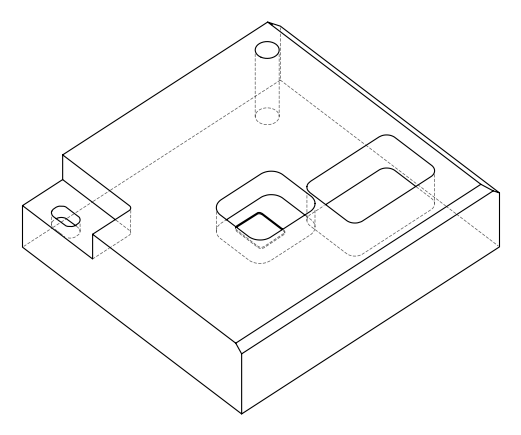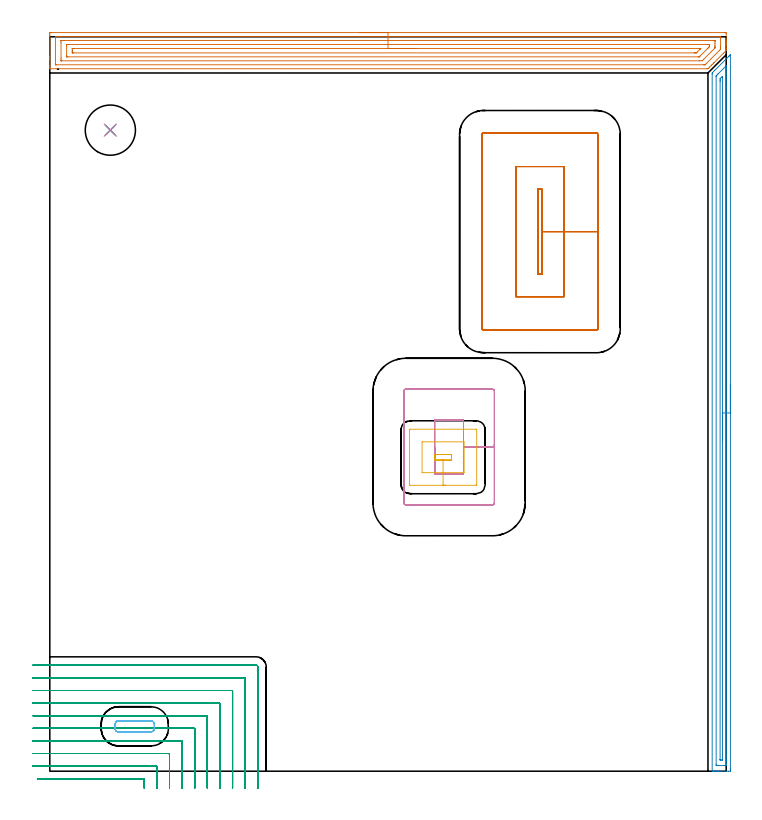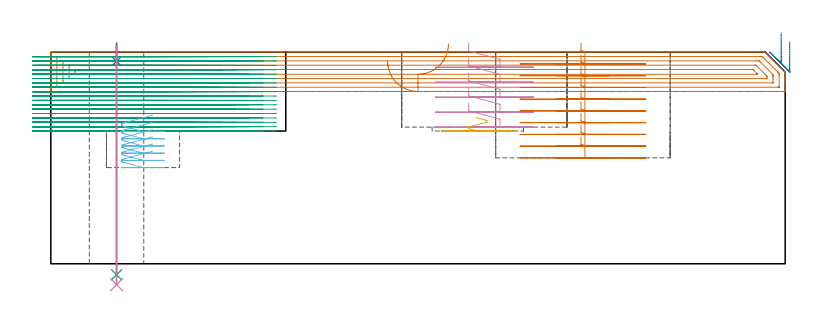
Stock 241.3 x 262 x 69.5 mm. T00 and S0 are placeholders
(PLAN: 10 operations, 8 tool changes, 63.8 min)
(1 AREA_MILL | FG_CHAMFER_SURFACE | UGT0205_001 | 9.83 min | 20083 mm3)
(2 AREA_MILL_1 | FG_CHAMFER_SURFACE_1 | UGT0205_001 | 6.23 min | 5310 mm3)
(3 MILL_CORNER_NOTCH_RECTANGULAR | CORNER_NOTCH_RECTANGULAR | NXT0201_008 | Follow Part, ap 1.5, ae 75% | 34.13 min | 81515 mm3)
(4 MILL_RECTANGULAR_POCKET | POCKET_RECTANGULAR_STRAIGHT | UGT0201_105 | Follow Part, ap 5.5, ae 75% | 2.8 min | 81670 mm3)
(5 MILL_RECTANGULAR_POCKET_1 | POCKET_RECTANGULAR_STRAIGHT_1 | NXT0201_008 | Follow Part, ap 1.5, ae 75% | 0.41 min | 1005 mm3)
(6 MILL_RECTANGULAR_POCKET_2 | POCKET_RECTANGULAR_STRAIGHT_2 | NXT0201_013 | Follow Part, ap 2.5, ae 75% | 0.93 min | 3628 mm3)
(7 MILL_RECTANGULAR_POCKET_3 | POCKET_RECTANGULAR_STRAIGHT_3 | NXT0201_012 | Follow Part, ap 4, ae 75% | 8.8 min | 169664 mm3)
(8 SPOT_DRILL | STEP1HOLE | NXT0321_9005460120000 | 0.05 min | 173 mm3)
(9 DRILL_THROUGH_HOLE_INTO_CENTER | STEP1HOLE | NXT0301_087 | 0.3 min | 7166 mm3)
(10 DRILL_TO_ENLARGE_THROUGH_HOLE | STEP1HOLE | UGT0301_249 | 0.32 min | 10125 mm3)
(TOOL UGT0205_001 | Chamfer Mill 20 x 3 x 45 deg. | D20 FL50 Z2)
(TOOL NXT0201_008 | ENDMILL 6mm [2P460-0600-NA 1630] | D6 FL26 Z6)
(TOOL UGT0201_105 | End Mill 22 mm | D22 FL25 Z2)
(TOOL NXT0201_013 | ENDMILL 10mm | D10 FL30 Z4)
(TOOL NXT0201_012 | ENDMILL 16mm [2P460-1600-NA 1630] | D16 FL38 Z6)
(TOOL NXT0321_9005460120000 | NC Spot Drill, 142deg, 12mm, Carbide, Uncoated | D12 PA142 FL30 Z2)
(TOOL NXT0301_087 | Carbide Drill 11.6mm [860.1-1160-058A1-MM 2214] | D11.6 PA140 FL72 Z2)
(TOOL UGT0301_249 | Twist Drill 17.9 mm | D17.9 PA118 FL130 Z2)
(OP 1 AREA_MILL)
G17 G21 G94 G90
T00 M6
G54
G17 G0 G90 X110.65 Y263.5 S1061 M3
G43 Z79.5 H0
Z66.6
G94 G1 X110.688 Z65.728 F250.
X110.802 Z64.864
X110.991 Z64.012
X111.253 Z63.18
X111.587 Z62.374
X111.99 Z61.6
X112.459 Z60.864
X112.99 Z60.172
X113.579 Z59.529
X114.222 Z58.94
X114.914 Z58.408
X115.65 Z57.94
X116.424 Z57.537
X117.23 Z57.203
X118.062 Z56.941
X118.914 Z56.752
X119.778 Z56.638
X120.65 Z56.6
X240.694
X241.036 Y263.498 Z56.601
X241.29 Y263.493 Z56.604
X241.3 Y263.163 Z56.933
Y260.543 Z59.551
Y259.983 Z60.114
Y259.67 Z60.427
Y259.11 Z60.987
Y258.797 Z61.299
Y257.676 Z62.423
X241.29 Y257.096 Z63.003
X241.248 Y257.05 Z63.049
X241.14 Y256.939 Z63.159
X240.247 Y256.047 Z64.052
X237.042 Y252.842 Z67.257
X236.885 Y252.684 Z67.413
X236.826 Y252.625 Z67.473
X236.222 Y252.022 Z68.078
X236.012 Y251.81 Z68.286
X235.402 Y251.202 Z68.898
X234.892 Y250.692 Z69.406
X234.802 Y250.606 Z69.492
X234.446 Y250.6 Z69.5
X0.16
X0.01 Y250.603 Z69.488
X0.003 Y250.651 Z69.44
X0.001 Y250.72 Z69.372
X0. Y250.842 Z69.257
Y251.184 Z68.916
Y251.81 Z68.284
Y253.87 Z66.227
Y254.43 Z65.665
Y254.935 Z65.16
Y262.57 Z57.527
X0.004 Y263.163 Z56.934
X0.01 Y263.493 Z56.604
X0.264 Y263.498 Z56.601
X0.606 Y263.5 Z56.6
X120.65
Y262.086 Z58.014
X238.909
X239.118 Y262.085 Z58.015
X239.252 Y262.081 Z58.019
X239.281 Y262.079 Z58.021
X239.29 Y262.067 Z58.033
X239.294 Y262.041 Z58.059
X239.299 Y261.908 Z58.192
Y258.414 Z61.686
X239.294 Y257.923 Z62.177
X239.289 Y257.551 Z62.549
X238.909 Y257.159 Z62.941
X238.854 Y257.104 Z62.996
X233.998 Y252.248 Z67.852
X233.849 Y252.102 Z67.998
X233.793 Y252.05 Z68.05
X233.761 Y252.023 Z68.077
X233.724 Y252.021 Z68.079
X233.553 Y252.016 Z68.084
X233.345 Y252.015 Z68.085
X2.391 Y252.014 Z68.086
X2.182 Y252.015 Z68.085
X2.048 Y252.019 Z68.081
X2.019 Y252.021 Z68.079
X2.01 Y252.033 Z68.067
X2.006 Y252.059 Z68.041
X2.001 Y252.193 Z67.907
X2. Y261.799 Z58.301
X2.004 Y261.927 Z58.173
X2.01 Y262.029 Z58.071
X2.016 Y262.079 Z58.021
X2.05 Y262.081 Z58.019
X2.391 Y262.085 Z58.015
X2.6 Y262.086 Z58.014
X3.284
X120.65
Y260.672 Z59.428
X236.993 Y260.671 Z59.429
X237.124 Y260.67 Z59.43
X237.254 Y260.666 Z59.434
X237.284 Y260.665 Z59.435
X237.29 Y260.645 Z59.455
X237.295 Y260.601 Z59.499
X237.298 Y260.543 Z59.557
X237.3 Y260.371 Z59.729
Y259.67 Z60.43
Y258.797 Z61.303
Y258.624 Z61.476
X237.297 Y258.274 Z61.826
X237.293 Y258.099 Z62.001
X237.29 Y258.013 Z62.087
X237.216 Y257.923 Z62.177
X237.173 Y257.875 Z62.225
X237.124 Y257.823 Z62.277
X233.201 Y253.901 Z66.199
X232.853 Y253.557 Z66.543
X232.755 Y253.465 Z66.635
X232.722 Y253.436 Z66.664
X231.768 Y253.429 Z66.671
X4.307
X4.177 Y253.43 Z66.67
X4.046 Y253.434 Z66.666
X4.016 Y253.435 Z66.665
X4.01 Y253.455 Z66.645
X4.005 Y253.5 Z66.6
X4.002 Y253.557 Z66.543
X4. Y253.729 Z66.371
Y254.43 Z65.67
Y259.842 Z60.258
X4.005 Y260.543 Z59.557
X4.008 Y260.629 Z59.471
X4.011 Y260.665 Z59.435
X4.05 Y260.667 Z59.433
X4.177 Y260.669 Z59.431
X4.938 Y260.671 Z59.429
X5.069 Y260.672 Z59.428
X120.65
Y259.257 Z60.843
X234.868
X235.17 Y259.256 Z60.844
X235.216 Y259.255 Z60.845
X235.263 Y259.25 Z60.85
X235.29 Y259.246 Z60.854
X235.299 Y258.797 Z61.303
X235.294 Y258.588 Z61.512
X235.29 Y258.484 Z61.616
X235.278 Y258.439 Z61.661
X235.247 Y258.405 Z61.695
X235.052 Y258.204 Z61.896
X234.774 Y257.923 Z62.177
X234.612 Y257.761 Z62.339
X231.964 Y255.113 Z64.987
X231.768 Y254.92 Z65.18
X231.706 Y254.866 Z65.234
X231.685 Y254.849 Z65.251
X231.662 Y254.848 Z65.252
X231.558 Y254.845 Z65.255
X231.346 Y254.843 Z65.257
X6.432
X6.13 Y254.844 Z65.256
X6.084 Y254.846 Z65.254
X6.037 Y254.85 Z65.25
X6.01 Y254.854 Z65.246
X6. Y255.303 Z64.797
X6.001 Y258.797 Z61.303
X6.01 Y259.213 Z60.887
X6.025 Y259.251 Z60.849
X6.101 Y259.253 Z60.847
X6.226 Y259.256 Z60.844
X6.384 Y259.257 Z60.843
X6.854
X120.65
Y257.843 Z62.257
X231.851
X232.095 Y257.841 Z62.259
X232.216 Y257.837 Z62.263
X232.227 Y257.835 Z62.265
X232.225 Y257.83 Z62.27
X232.211 Y257.813 Z62.287
X232.05 Y257.648 Z62.452
X231.915 Y257.513 Z62.587
X230.876 Y256.475 Z63.625
X230.722 Y256.328 Z63.772
X230.67 Y256.28 Z63.82
X230.638 Y256.264 Z63.836
X230.591 Y256.262 Z63.838
X230.389 Y256.259 Z63.841
X229.983 Y256.257 Z63.843
X229.901
X8.557
X8.212 Y256.261 Z63.839
X8.041 Y256.264 Z63.836
X8.009 Y256.266 Z63.834
X8.006 Y256.296 Z63.804
X8.004 Y256.345 Z63.755
X8. Y256.802 Z63.298
Y257.05 Z63.05
X8.001 Y257.674 Z62.426
X8.005 Y257.764 Z62.336
X8.01 Y257.818 Z62.282
X8.014 Y257.837 Z62.263
X8.032 Y257.838 Z62.262
X8.234 Y257.841 Z62.259
X8.639 Y257.843 Z62.257
X8.721
X120.65
X121.522 Z62.295
X122.387 Z62.409
X123.238 Z62.598
X124.07 Z62.86
X124.876 Z63.194
X125.65 Z63.597
X126.386 Z64.065
X127.078 Z64.596
X127.721 Z65.186
X128.31 Z65.829
X128.842 Z66.521
X129.31 Z67.257
X129.713 Z68.031
X130.047 Z68.837
X130.309 Z69.669
X130.498 Z70.52
X130.612 Z71.385
X130.65 Z72.257
G0 Z79.5
M5
M2
(OP 2 AREA_MILL_1)
G17 G21 G94 G90
T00 M6
G54
G17 G0 G90 X242.8 Y137.8 S1061 M3
G43 Z79.5 H0
Z73.
G94 G1 Y137.762 Z72.128 F250.
Y137.648 Z71.264
Y137.459 Z70.412
Y137.197 Z69.58
Y136.863 Z68.774
Y136.46 Z68.
Y135.992 Z67.264
Y135.461 Z66.572
Y134.871 Z65.929
Y134.228 Z65.34
Y133.536 Z64.808
Y132.8 Z64.34
Y132.026 Z63.937
Y131.22 Z63.603
Y130.388 Z63.341
Y129.537 Z63.152
Y128.672 Z63.038
Y127.8 Z63.
Y0.92
X242.799 Y0.607 Z63.001
X242.793 Y0.034 Z63.004
X242.791 Y0.007 Z63.005
X242.222 Y0. Z63.575
X239.55 Z66.244
X238.981 Z66.816
X238.659 Z67.137
X238.09 Z67.706
X237.769 Z68.026
X237.127 Z68.673
X236.717 Z69.082
X236.348 Z69.443
X236.303 Y0.01 Z69.488
X236.3 Y0.161 Z69.5
Y248.745
X236.305 Y249.103 Z69.491
X236.431 Y249.233 Z69.365
X237.134 Y249.935 Z68.665
X242.222 Y255.023 Z63.576
X242.308 Y255.108 Z63.492
X242.49 Y255.29 Z63.309
X242.667 Y255.468 Z63.13
X242.789 Y255.588 Z63.009
X242.796 Y255.589 Z63.002
X242.799 Y255.588 Z62.999
X242.8 Y255.468 Z63.
Y127.8
X241.386 Z64.414
Y2.338
X241.385 Y2.283 Z64.415
X241.381 Y2.173 Z64.419
X241.373 Y2.01 Z64.427
X241.331 Y2.008 Z64.469
X240.831 Y2.001 Z64.969
X238.659 Y2. Z67.141
X238.158 Y2.002 Z67.642
X237.769 Y2.01 Z68.031
X237.721 Y2.018 Z68.079
X237.714 Y2.392 Z68.086
X237.715 Y247.906 Z68.085
X237.717 Y247.962 Z68.083
X237.723 Y248.061 Z68.077
X237.769 Y248.112 Z68.031
X238.082 Y248.431 Z67.718
X238.394 Y248.745 Z67.406
X238.527 Y248.878 Z67.273
X241.072 Y251.423 Z64.728
X241.202 Y251.551 Z64.598
X241.331 Y251.675 Z64.469
X241.368 Y251.708 Z64.432
X241.379 Y251.586 Z64.421
X241.384 Y251.477 Z64.416
X241.385 Y251.423 Z64.415
X241.386 Y127.8 Z64.414
X239.972 Z65.828
X239.971 Y4.178 Z65.829
X239.97 Y4.072 Z65.83
X239.967 Y4.021 Z65.833
X239.966 Y4.014 Z65.834
X239.954 Y4.01 Z65.846
X239.904 Y4.005 Z65.896
X239.727 Y4.001 Z66.073
X239.255 Y4.002 Z66.545
X239.161 Y4.007 Z66.639
X239.135 Y4.01 Z66.665
X239.133 Y4.015 Z66.667
X239.131 Y4.037 Z66.669
X239.129 Y4.178 Z66.671
Y246.067
X239.13 Y246.488 Z66.67
X239.134 Y246.96 Z66.666
X239.135 Y247.008 Z66.665
X239.162 Y247.051 Z66.638
X239.225 Y247.12 Z66.575
X239.306 Y247.204 Z66.494
X239.55 Y247.451 Z66.25
X239.751 Y247.651 Z66.049
X239.953 Y247.852 Z65.847
X239.958 Y247.853 Z65.842
X239.965 Y247.852 Z65.835
X239.969 Y247.6 Z65.831
X239.971 Y247.431 Z65.829
X239.972 Y242.827 Z65.828
Y127.8
Y126.929 Z65.867
Y126.064 Z65.98
Y125.212 Z66.169
Y124.38 Z66.432
Y123.574 Z66.765
Y122.8 Z67.168
Y122.064 Z67.637
Y121.372 Z68.168
Y120.729 Z68.757
Y120.14 Z69.401
Y119.609 Z70.093
Y119.14 Z70.828
Y118.737 Z71.602
Y118.403 Z72.408
Y118.141 Z73.24
Y117.952 Z74.092
Y117.838 Z74.957
Y117.8 Z75.828
G0 Z79.5
M5
M2
(OP 3 MILL_CORNER_NOTCH_RECTANGULAR)
G17 G21 G94 G90
T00 M6
G54
G17 G0 G90 X33.7 Y-6. S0 M3
G43 Z79.5 H1
Z68.061
G94 G1 Y-3. F250.
G3 X33.403 Y-2.7 R0.3 F500.
G1 X-1.308
X-4.308 F250.
G0 Z79.5
X38.2 Y-6.
Z68.061
G1 Y-3.
Y1.503 F500.
G3 X37.903 Y1.8 R0.3
G1 X-3.
X-6. F250.
G0 Z79.5
X42.7 Y-6.
Z68.061
G1 Y-3.
Y6.003 F500.
G3 X42.403 Y6.3 R0.3
G1 X-3.
X-6. F250.
G0 Z79.5
X47.2 Y-6.
Z68.061
G1 Y-3.
Y10.503 F500.
G3 X46.903 Y10.8 R0.3
G1 X-3.
X-6. F250.
G0 Z79.5
X51.7 Y-6.
Z68.061
G1 Y-3.
Y15.003 F500.
G3 X51.403 Y15.3 R0.3
G1 X-3.
X-6. F250.
G0 Z79.5
X56.2 Y-6.
Z68.061
G1 Y-3.
Y19.502 F500.
G3 X55.902 Y19.8 R0.3
G1 X-3.
X-6. F250.
G0 Z79.5
X60.7 Y-6.
Z68.061
G1 Y-3.
Y24.002 F500.
G3 X60.402 Y24.3 R0.3
G1 X-3.
X-6. F250.
G0 Z79.5
X65.2 Y-6.
Z68.061
G1 Y-3.
Y28.502 F500.
G3 X64.902 Y28.8 R0.3
G1 X-3.
X-6. F250.
G0 Z79.5
X69.7 Y-6.
Z68.061
G1 Y-3.
Y33.002 F500.
G3 X69.402 Y33.3 R0.3
G1 X-3.
X-6. F250.
G0 Z79.5
X74.2 Y-6.
Z68.061
G1 Y-3.
Y37.2 F500.
G3 X73.6 Y37.8 R0.6
G1 X-3.
X-6. F250.
G0 Z79.5
X33.7 Y-6.
Z66.622
G1 Y-3.
G3 X33.403 Y-2.7 R0.3 F500.
G1 X-1.308
X-4.308 F250.
G0 Z79.5
X38.2 Y-6.
Z66.622
G1 Y-3.
Y1.503 F500.
G3 X37.903 Y1.8 R0.3
G1 X-3.
X-6. F250.
G0 Z79.5
X42.7 Y-6.
Z66.622
G1 Y-3.
Y6.003 F500.
G3 X42.403 Y6.3 R0.3
G1 X-3.
X-6. F250.
G0 Z79.5
X47.2 Y-6.
Z66.622
G1 Y-3.
Y10.503 F500.
G3 X46.903 Y10.8 R0.3
G1 X-3.
X-6. F250.
G0 Z79.5
X51.7 Y-6.
Z66.622
G1 Y-3.
Y15.003 F500.
G3 X51.403 Y15.3 R0.3
G1 X-3.
X-6. F250.
G0 Z79.5
X56.2 Y-6.
Z66.622
G1 Y-3.
Y19.502 F500.
G3 X55.902 Y19.8 R0.3
G1 X-3.
X-6. F250.
G0 Z79.5
X60.7 Y-6.
Z66.622
G1 Y-3.
Y24.002 F500.
G3 X60.402 Y24.3 R0.3
G1 X-3.
X-6. F250.
G0 Z79.5
X65.2 Y-6.
Z66.622
G1 Y-3.
Y28.502 F500.
G3 X64.902 Y28.8 R0.3
G1 X-3.
X-6. F250.
G0 Z79.5
X69.7 Y-6.
Z66.622
G1 Y-3.
Y33.002 F500.
G3 X69.402 Y33.3 R0.3
G1 X-3.
X-6. F250.
G0 Z79.5
X74.2 Y-6.
Z66.622
G1 Y-3.
Y37.2 F500.
G3 X73.6 Y37.8 R0.6
G1 X-3.
X-6. F250.
G0 Z79.5
X33.7 Y-6.
Z65.183
G1 Y-3.
G3 X33.403 Y-2.7 R0.3 F500.
G1 X-1.308
X-4.308 F250.
G0 Z79.5
X38.2 Y-6.
Z65.183
G1 Y-3.
Y1.503 F500.
G3 X37.903 Y1.8 R0.3
G1 X-3.
X-6. F250.
G0 Z79.5
X42.7 Y-6.
Z65.183
G1 Y-3.
Y6.003 F500.
G3 X42.403 Y6.3 R0.3
G1 X-3.
X-6. F250.
G0 Z79.5
X47.2 Y-6.
Z65.183
G1 Y-3.
Y10.503 F500.
G3 X46.903 Y10.8 R0.3
G1 X-3.
X-6. F250.
G0 Z79.5
X51.7 Y-6.
Z65.183
G1 Y-3.
Y15.003 F500.
G3 X51.403 Y15.3 R0.3
G1 X-3.
X-6. F250.
G0 Z79.5
X56.2 Y-6.
Z65.183
G1 Y-3.
Y19.502 F500.
G3 X55.902 Y19.8 R0.3
G1 X-3.
X-6. F250.
G0 Z79.5
X60.7 Y-6.
Z65.183
G1 Y-3.
Y24.002 F500.
G3 X60.402 Y24.3 R0.3
G1 X-3.
X-6. F250.
G0 Z79.5
X65.2 Y-6.
Z65.183
G1 Y-3.
Y28.502 F500.
G3 X64.902 Y28.8 R0.3
G1 X-3.
X-6. F250.
G0 Z79.5
X69.7 Y-6.
Z65.183
G1 Y-3.
Y33.002 F500.
G3 X69.402 Y33.3 R0.3
G1 X-3.
X-6. F250.
G0 Z79.5
X74.2 Y-6.
Z65.183
G1 Y-3.
Y37.2 F500.
G3 X73.6 Y37.8 R0.6
G1 X-3.
X-6. F250.
G0 Z79.5
X33.7 Y-6.
Z63.744
G1 Y-3.
G3 X33.403 Y-2.7 R0.3 F500.
G1 X-1.308
X-4.308 F250.
G0 Z79.5
X38.2 Y-6.
Z63.744
G1 Y-3.
Y1.503 F500.
G3 X37.903 Y1.8 R0.3
G1 X-3.
X-6. F250.
G0 Z79.5
X42.7 Y-6.
Z63.744
G1 Y-3.
Y6.003 F500.
G3 X42.403 Y6.3 R0.3
G1 X-3.
X-6. F250.
G0 Z79.5
X47.2 Y-6.
Z63.744
G1 Y-3.
Y10.503 F500.
G3 X46.903 Y10.8 R0.3
G1 X-3.
X-6. F250.
G0 Z79.5
X51.7 Y-6.
Z63.744
G1 Y-3.
Y15.003 F500.
G3 X51.403 Y15.3 R0.3
G1 X-3.
X-6. F250.
G0 Z79.5
X56.2 Y-6.
Z63.744
G1 Y-3.
Y19.502 F500.
G3 X55.902 Y19.8 R0.3
G1 X-3.
X-6. F250.
G0 Z79.5
X60.7 Y-6.
Z63.744
G1 Y-3.
Y24.002 F500.
G3 X60.402 Y24.3 R0.3
G1 X-3.
X-6. F250.
G0 Z79.5
X65.2 Y-6.
Z63.744
G1 Y-3.
Y28.502 F500.
G3 X64.902 Y28.8 R0.3
G1 X-3.
X-6. F250.
G0 Z79.5
X69.7 Y-6.
Z63.744
G1 Y-3.
Y33.002 F500.
G3 X69.402 Y33.3 R0.3
G1 X-3.
X-6. F250.
G0 Z79.5
X74.2 Y-6.
Z63.744
G1 Y-3.
Y37.2 F500.
G3 X73.6 Y37.8 R0.6
G1 X-3.
X-6. F250.
G0 Z79.5
X33.7 Y-6.
Z62.305
G1 Y-3.
G3 X33.403 Y-2.7 R0.3 F500.
G1 X-1.308
X-4.308 F250.
G0 Z79.5
X38.2 Y-6.
Z62.305
G1 Y-3.
Y1.503 F500.
G3 X37.903 Y1.8 R0.3
G1 X-3.
X-6. F250.
G0 Z79.5
X42.7 Y-6.
Z62.305
G1 Y-3.
Y6.003 F500.
G3 X42.403 Y6.3 R0.3
G1 X-3.
X-6. F250.
G0 Z79.5
X47.2 Y-6.
Z62.305
G1 Y-3.
Y10.503 F500.
G3 X46.903 Y10.8 R0.3
G1 X-3.
X-6. F250.
G0 Z79.5
X51.7 Y-6.
Z62.305
G1 Y-3.
Y15.003 F500.
G3 X51.403 Y15.3 R0.3
G1 X-3.
X-6. F250.
G0 Z79.5
X56.2 Y-6.
Z62.305
G1 Y-3.
Y19.502 F500.
G3 X55.902 Y19.8 R0.3
G1 X-3.
X-6. F250.
G0 Z79.5
X60.7 Y-6.
Z62.305
G1 Y-3.
Y24.002 F500.
G3 X60.402 Y24.3 R0.3
G1 X-3.
X-6. F250.
G0 Z79.5
X65.2 Y-6.
Z62.305
G1 Y-3.
Y28.502 F500.
G3 X64.902 Y28.8 R0.3
G1 X-3.
X-6. F250.
G0 Z79.5
X69.7 Y-6.
Z62.305
G1 Y-3.
Y33.002 F500.
G3 X69.402 Y33.3 R0.3
G1 X-3.
X-6. F250.
G0 Z79.5
X74.2 Y-6.
Z62.305
G1 Y-3.
Y37.2 F500.
G3 X73.6 Y37.8 R0.6
G1 X-3.
X-6. F250.
G0 Z79.5
X33.7 Y-6.
Z60.867
G1 Y-3.
G3 X33.403 Y-2.7 R0.3 F500.
G1 X-1.308
X-4.308 F250.
G0 Z79.5
X38.2 Y-6.
Z60.867
G1 Y-3.
Y1.503 F500.
G3 X37.903 Y1.8 R0.3
G1 X-3.
X-6. F250.
G0 Z79.5
X42.7 Y-6.
Z60.867
G1 Y-3.
Y6.003 F500.
G3 X42.403 Y6.3 R0.3
G1 X-3.
X-6. F250.
G0 Z79.5
X47.2 Y-6.
Z60.867
G1 Y-3.
Y10.503 F500.
G3 X46.903 Y10.8 R0.3
G1 X-3.
X-6. F250.
G0 Z79.5
X51.7 Y-6.
Z60.867
G1 Y-3.
Y15.003 F500.
G3 X51.403 Y15.3 R0.3
G1 X-3.
X-6. F250.
G0 Z79.5
X56.2 Y-6.
Z60.867
G1 Y-3.
Y19.503 F500.
G3 X55.903 Y19.8 R0.3
G1 X-3.
X-6. F250.
G0 Z79.5
X60.7 Y-6.
Z60.867
G1 Y-3.
Y24.002 F500.
G3 X60.402 Y24.3 R0.3
G1 X-3.
X-6. F250.
G0 Z79.5
X65.2 Y-6.
Z60.867
G1 Y-3.
Y28.502 F500.
G3 X64.902 Y28.8 R0.3
G1 X-3.
X-6. F250.
G0 Z79.5
X69.7 Y-6.
Z60.867
G1 Y-3.
Y33.002 F500.
G3 X69.402 Y33.3 R0.3
G1 X-3.
X-6. F250.
G0 Z79.5
X74.2 Y-6.
Z60.867
G1 Y-3.
Y37.2 F500.
G3 X73.6 Y37.8 R0.6
G1 X-3.
X-6. F250.
G0 Z79.5
X33.7 Y-6.
Z59.428
G1 Y-3.
G3 X33.403 Y-2.7 R0.3 F500.
G1 X-1.308
X-4.308 F250.
G0 Z79.5
X38.2 Y-6.
Z59.428
G1 Y-3.
Y1.503 F500.
G3 X37.903 Y1.8 R0.3
G1 X-3.
X-6. F250.
G0 Z79.5
X42.7 Y-6.
Z59.428
G1 Y-3.
Y6.003 F500.
G3 X42.403 Y6.3 R0.3
G1 X-3.
X-6. F250.
G0 Z79.5
X47.2 Y-6.
Z59.428
G1 Y-3.
Y10.503 F500.
G3 X46.903 Y10.8 R0.3
G1 X-3.
X-6. F250.
G0 Z79.5
X51.7 Y-6.
Z59.428
G1 Y-3.
Y15.003 F500.
G3 X51.403 Y15.3 R0.3
G1 X-3.
X-6. F250.
G0 Z79.5
X56.2 Y-6.
Z59.428
G1 Y-3.
Y19.502 F500.
G3 X55.902 Y19.8 R0.3
G1 X-3.
X-6. F250.
G0 Z79.5
X60.7 Y-6.
Z59.428
G1 Y-3.
Y24.002 F500.
G3 X60.402 Y24.3 R0.3
G1 X-3.
X-6. F250.
G0 Z79.5
X65.2 Y-6.
Z59.428
G1 Y-3.
Y28.502 F500.
G3 X64.902 Y28.8 R0.3
G1 X-3.
X-6. F250.
G0 Z79.5
X69.7 Y-6.
Z59.428
G1 Y-3.
Y33.002 F500.
G3 X69.402 Y33.3 R0.3
G1 X-3.
X-6. F250.
G0 Z79.5
X74.2 Y-6.
Z59.428
G1 Y-3.
Y37.2 F500.
G3 X73.6 Y37.8 R0.6
G1 X-3.
X-6. F250.
G0 Z79.5
X33.7 Y-6.
Z57.989
G1 Y-3.
G3 X33.403 Y-2.7 R0.3 F500.
G1 X-1.308
X-4.308 F250.
G0 Z79.5
X38.2 Y-6.
Z57.989
G1 Y-3.
Y1.503 F500.
G3 X37.903 Y1.8 R0.3
G1 X-3.
X-6. F250.
G0 Z79.5
X42.7 Y-6.
Z57.989
G1 Y-3.
Y6.003 F500.
G3 X42.403 Y6.3 R0.3
G1 X-3.
X-6. F250.
G0 Z79.5
X47.2 Y-6.
Z57.989
G1 Y-3.
Y10.503 F500.
G3 X46.903 Y10.8 R0.3
G1 X-3.
X-6. F250.
G0 Z79.5
X51.7 Y-6.
Z57.989
G1 Y-3.
Y15.003 F500.
G3 X51.403 Y15.3 R0.3
G1 X-3.
X-6. F250.
G0 Z79.5
X56.2 Y-6.
Z57.989
G1 Y-3.
Y19.502 F500.
G3 X55.902 Y19.8 R0.3
G1 X-3.
X-6. F250.
G0 Z79.5
X60.7 Y-6.
Z57.989
G1 Y-3.
Y24.002 F500.
G3 X60.402 Y24.3 R0.3
G1 X-3.
X-6. F250.
G0 Z79.5
X65.2 Y-6.
Z57.989
G1 Y-3.
Y28.502 F500.
G3 X64.902 Y28.8 R0.3
G1 X-3.
X-6. F250.
G0 Z79.5
X69.7 Y-6.
Z57.989
G1 Y-3.
Y33.002 F500.
G3 X69.402 Y33.3 R0.3
G1 X-3.
X-6. F250.
G0 Z79.5
X74.2 Y-6.
Z57.989
G1 Y-3.
Y37.2 F500.
G3 X73.6 Y37.8 R0.6
G1 X-3.
X-6. F250.
G0 Z79.5
X33.7 Y-6.
Z56.55
G1 Y-3.
G3 X33.403 Y-2.7 R0.3 F500.
G1 X-1.308
X-4.308 F250.
G0 Z79.5
X38.2 Y-6.
Z56.55
G1 Y-3.
Y1.503 F500.
G3 X37.903 Y1.8 R0.3
G1 X-3.
X-6. F250.
G0 Z79.5
X42.7 Y-6.
Z56.55
G1 Y-3.
Y6.003 F500.
G3 X42.403 Y6.3 R0.3
G1 X-3.
X-6. F250.
G0 Z79.5
X47.2 Y-6.
Z56.55
G1 Y-3.
Y10.503 F500.
G3 X46.903 Y10.8 R0.3
G1 X-3.
X-6. F250.
G0 Z79.5
X51.7 Y-6.
Z56.55
G1 Y-3.
Y15.003 F500.
G3 X51.403 Y15.3 R0.3
G1 X-3.
X-6. F250.
G0 Z79.5
X56.2 Y-6.
Z56.55
G1 Y-3.
Y19.502 F500.
G3 X55.902 Y19.8 R0.3
G1 X-3.
X-6. F250.
G0 Z79.5
X60.7 Y-6.
Z56.55
G1 Y-3.
Y24.002 F500.
G3 X60.402 Y24.3 R0.3
G1 X-3.
X-6. F250.
G0 Z79.5
X65.2 Y-6.
Z56.55
G1 Y-3.
Y28.502 F500.
G3 X64.902 Y28.8 R0.3
G1 X-3.
X-6. F250.
G0 Z79.5
X69.7 Y-6.
Z56.55
G1 Y-3.
Y33.002 F500.
G3 X69.402 Y33.3 R0.3
G1 X-3.
X-6. F250.
G0 Z79.5
X74.2 Y-6.
Z56.55
G1 Y-3.
Y37.2 F500.
G3 X73.6 Y37.8 R0.6
G1 X-3.
X-6. F250.
G0 Z79.5
X33.7 Y-6.
Z55.111
G1 Y-3.
G3 X33.403 Y-2.7 R0.3 F500.
G1 X-1.308
X-4.308 F250.
G0 Z79.5
X38.2 Y-6.
Z55.111
G1 Y-3.
Y1.503 F500.
G3 X37.903 Y1.8 R0.3
G1 X-3.
X-6. F250.
G0 Z79.5
X42.7 Y-6.
Z55.111
G1 Y-3.
Y6.003 F500.
G3 X42.403 Y6.3 R0.3
G1 X-3.
X-6. F250.
G0 Z79.5
X47.2 Y-6.
Z55.111
G1 Y-3.
Y10.503 F500.
G3 X46.903 Y10.8 R0.3
G1 X-3.
X-6. F250.
G0 Z79.5
X51.7 Y-6.
Z55.111
G1 Y-3.
Y15.003 F500.
G3 X51.403 Y15.3 R0.3
G1 X-3.
X-6. F250.
G0 Z79.5
X56.2 Y-6.
Z55.111
G1 Y-3.
Y19.502 F500.
G3 X55.902 Y19.8 R0.3
G1 X-3.
X-6. F250.
G0 Z79.5
X60.7 Y-6.
Z55.111
G1 Y-3.
Y24.002 F500.
G3 X60.402 Y24.3 R0.3
G1 X-3.
X-6. F250.
G0 Z79.5
X65.2 Y-6.
Z55.111
G1 Y-3.
Y28.502 F500.
G3 X64.902 Y28.8 R0.3
G1 X-3.
X-6. F250.
G0 Z79.5
X69.7 Y-6.
Z55.111
G1 Y-3.
Y33.002 F500.
G3 X69.402 Y33.3 R0.3
G1 X-3.
X-6. F250.
G0 Z79.5
X74.2 Y-6.
Z55.111
G1 Y-3.
Y37.2 F500.
G3 X73.6 Y37.8 R0.6
G1 X-3.
X-6. F250.
G0 Z79.5
X33.7 Y-6.
Z53.672
G1 Y-3.
G3 X33.403 Y-2.7 R0.3 F500.
G1 X-1.308
X-4.308 F250.
G0 Z79.5
X38.2 Y-6.
Z53.672
G1 Y-3.
Y1.503 F500.
G3 X37.903 Y1.8 R0.3
G1 X-3.
X-6. F250.
G0 Z79.5
X42.7 Y-6.
Z53.672
G1 Y-3.
Y6.003 F500.
G3 X42.403 Y6.3 R0.3
G1 X-3.
X-6. F250.
G0 Z79.5
X47.2 Y-6.
Z53.672
G1 Y-3.
Y10.503 F500.
G3 X46.903 Y10.8 R0.3
G1 X-3.
X-6. F250.
G0 Z79.5
X51.7 Y-6.
Z53.672
G1 Y-3.
Y15.003 F500.
G3 X51.403 Y15.3 R0.3
G1 X-3.
X-6. F250.
G0 Z79.5
X56.2 Y-6.
Z53.672
G1 Y-3.
Y19.502 F500.
G3 X55.902 Y19.8 R0.3
G1 X-3.
X-6. F250.
G0 Z79.5
X60.7 Y-6.
Z53.672
G1 Y-3.
Y24.002 F500.
G3 X60.402 Y24.3 R0.3
G1 X-3.
X-6. F250.
G0 Z79.5
X65.2 Y-6.
Z53.672
G1 Y-3.
Y28.502 F500.
G3 X64.902 Y28.8 R0.3
G1 X-3.
X-6. F250.
G0 Z79.5
X69.7 Y-6.
Z53.672
G1 Y-3.
Y33.002 F500.
G3 X69.402 Y33.3 R0.3
G1 X-3.
X-6. F250.
G0 Z79.5
X74.2 Y-6.
Z53.672
G1 Y-3.
Y37.2 F500.
G3 X73.6 Y37.8 R0.6
G1 X-3.
X-6. F250.
G0 Z79.5
X33.7 Y-6.
Z52.233
G1 Y-3.
G3 X33.403 Y-2.7 R0.3 F500.
G1 X-1.308
X-4.308 F250.
G0 Z79.5
X38.2 Y-6.
Z52.233
G1 Y-3.
Y1.503 F500.
G3 X37.903 Y1.8 R0.3
G1 X-3.
X-6. F250.
G0 Z79.5
X42.7 Y-6.
Z52.233
G1 Y-3.
Y6.003 F500.
G3 X42.403 Y6.3 R0.3
G1 X-3.
X-6. F250.
G0 Z79.5
X47.2 Y-6.
Z52.233
G1 Y-3.
Y10.503 F500.
G3 X46.903 Y10.8 R0.3
G1 X-3.
X-6. F250.
G0 Z79.5
X51.7 Y-6.
Z52.233
G1 Y-3.
Y15.003 F500.
G3 X51.403 Y15.3 R0.3
G1 X-3.
X-6. F250.
G0 Z79.5
X56.2 Y-6.
Z52.233
G1 Y-3.
Y19.502 F500.
G3 X55.902 Y19.8 R0.3
G1 X-3.
X-6. F250.
G0 Z79.5
X60.7 Y-6.
Z52.233
G1 Y-3.
Y24.002 F500.
G3 X60.402 Y24.3 R0.3
G1 X-3.
X-6. F250.
G0 Z79.5
X65.2 Y-6.
Z52.233
G1 Y-3.
Y28.502 F500.
G3 X64.902 Y28.8 R0.3
G1 X-3.
X-6. F250.
G0 Z79.5
X69.7 Y-6.
Z52.233
G1 Y-3.
Y33.002 F500.
G3 X69.402 Y33.3 R0.3
G1 X-3.
X-6. F250.
G0 Z79.5
X74.2 Y-6.
Z52.233
G1 Y-3.
Y37.2 F500.
G3 X73.6 Y37.8 R0.6
G1 X-3.
X-6. F250.
G0 Z79.5
X33.7 Y-6.
Z50.794
G1 Y-3.
G3 X33.403 Y-2.7 R0.3 F500.
G1 X-1.308
X-4.308 F250.
G0 Z79.5
X38.2 Y-6.
Z50.794
G1 Y-3.
Y1.503 F500.
G3 X37.903 Y1.8 R0.3
G1 X-3.
X-6. F250.
G0 Z79.5
X42.7 Y-6.
Z50.794
G1 Y-3.
Y6.003 F500.
G3 X42.403 Y6.3 R0.3
G1 X-3.
X-6. F250.
G0 Z79.5
X47.2 Y-6.
Z50.794
G1 Y-3.
Y10.503 F500.
G3 X46.903 Y10.8 R0.3
G1 X-3.
X-6. F250.
G0 Z79.5
X51.7 Y-6.
Z50.794
G1 Y-3.
Y15.003 F500.
G3 X51.403 Y15.3 R0.3
G1 X-3.
X-6. F250.
G0 Z79.5
X56.2 Y-6.
Z50.794
G1 Y-3.
Y19.502 F500.
G3 X55.902 Y19.8 R0.3
G1 X-3.
X-6. F250.
G0 Z79.5
X60.7 Y-6.
Z50.794
G1 Y-3.
Y24.002 F500.
G3 X60.402 Y24.3 R0.3
G1 X-3.
X-6. F250.
G0 Z79.5
X65.2 Y-6.
Z50.794
G1 Y-3.
Y28.502 F500.
G3 X64.902 Y28.8 R0.3
G1 X-3.
X-6. F250.
G0 Z79.5
X69.7 Y-6.
Z50.794
G1 Y-3.
Y33.002 F500.
G3 X69.402 Y33.3 R0.3
G1 X-3.
X-6. F250.
G0 Z79.5
X74.2 Y-6.
Z50.794
G1 Y-3.
Y37.2 F500.
G3 X73.6 Y37.8 R0.6
G1 X-3.
X-6. F250.
G0 Z79.5
X33.7 Y-6.
Z49.356
G1 Y-3.
G3 X33.403 Y-2.7 R0.3 F500.
G1 X-1.308
X-4.308 F250.
G0 Z79.5
X38.2 Y-6.
Z49.356
G1 Y-3.
Y1.503 F500.
G3 X37.903 Y1.8 R0.3
G1 X-3.
X-6. F250.
G0 Z79.5
X42.7 Y-6.
Z49.356
G1 Y-3.
Y6.003 F500.
G3 X42.403 Y6.3 R0.3
G1 X-3.
X-6. F250.
G0 Z79.5
X47.2 Y-6.
Z49.356
G1 Y-3.
Y10.503 F500.
G3 X46.903 Y10.8 R0.3
G1 X-3.
X-6. F250.
G0 Z79.5
X51.7 Y-6.
Z49.356
G1 Y-3.
Y15.003 F500.
G3 X51.403 Y15.3 R0.3
G1 X-3.
X-6. F250.
G0 Z79.5
X56.2 Y-6.
Z49.356
G1 Y-3.
Y19.502 F500.
G3 X55.902 Y19.8 R0.3
G1 X-3.
X-6. F250.
G0 Z79.5
X60.7 Y-6.
Z49.356
G1 Y-3.
Y24.002 F500.
G3 X60.402 Y24.3 R0.3
G1 X-3.
X-6. F250.
G0 Z79.5
X65.2 Y-6.
Z49.356
G1 Y-3.
Y28.502 F500.
G3 X64.902 Y28.8 R0.3
G1 X-3.
X-6. F250.
G0 Z79.5
X69.7 Y-6.
Z49.356
G1 Y-3.
Y33.002 F500.
G3 X69.402 Y33.3 R0.3
G1 X-3.
X-6. F250.
G0 Z79.5
X74.2 Y-6.
Z49.356
G1 Y-3.
Y37.2 F500.
G3 X73.6 Y37.8 R0.6
G1 X-3.
X-6. F250.
G0 Z79.5
X33.7 Y-6.
Z47.917
G1 Y-3.
G3 X33.403 Y-2.7 R0.3 F500.
G1 X-1.308
X-4.308 F250.
G0 Z79.5
X38.2 Y-6.
Z47.917
G1 Y-3.
Y1.503 F500.
G3 X37.903 Y1.8 R0.3
G1 X-3.
X-6. F250.
G0 Z79.5
X42.7 Y-6.
Z47.917
G1 Y-3.
Y6.003 F500.
G3 X42.403 Y6.3 R0.3
G1 X-3.
X-6. F250.
G0 Z79.5
X47.2 Y-6.
Z47.917
G1 Y-3.
Y10.503 F500.
G3 X46.903 Y10.8 R0.3
G1 X-3.
X-6. F250.
G0 Z79.5
X51.7 Y-6.
Z47.917
G1 Y-3.
Y15.003 F500.
G3 X51.403 Y15.3 R0.3
G1 X-3.
X-6. F250.
G0 Z79.5
X56.2 Y-6.
Z47.917
G1 Y-3.
Y19.502 F500.
G3 X55.902 Y19.8 R0.3
G1 X-3.
X-6. F250.
G0 Z79.5
X60.7 Y-6.
Z47.917
G1 Y-3.
Y24.002 F500.
G3 X60.402 Y24.3 R0.3
G1 X-3.
X-6. F250.
G0 Z79.5
X65.2 Y-6.
Z47.917
G1 Y-3.
Y28.502 F500.
G3 X64.902 Y28.8 R0.3
G1 X-3.
X-6. F250.
G0 Z79.5
X69.7 Y-6.
Z47.917
G1 Y-3.
Y33.002 F500.
G3 X69.402 Y33.3 R0.3
G1 X-3.
X-6. F250.
G0 Z79.5
X74.2 Y-6.
Z47.917
G1 Y-3.
Y37.2 F500.
G3 X73.6 Y37.8 R0.6
G1 X-3.
X-6. F250.
G0 Z79.5
X33.7 Y-6.
Z46.478
G1 Y-3.
G3 X33.403 Y-2.7 R0.3 F500.
G1 X-1.308
X-4.308 F250.
G0 Z79.5
X38.2 Y-6.
Z46.478
G1 Y-3.
Y1.503 F500.
G3 X37.903 Y1.8 R0.3
G1 X-3.
X-6. F250.
G0 Z79.5
X42.7 Y-6.
Z46.478
G1 Y-3.
Y6.003 F500.
G3 X42.403 Y6.3 R0.3
G1 X-3.
X-6. F250.
G0 Z79.5
X47.2 Y-6.
Z46.478
G1 Y-3.
Y10.503 F500.
G3 X46.903 Y10.8 R0.3
G1 X-3.
X-6. F250.
G0 Z79.5
X51.7 Y-6.
Z46.478
G1 Y-3.
Y15.003 F500.
G3 X51.403 Y15.3 R0.3
G1 X-3.
X-6. F250.
G0 Z79.5
X56.2 Y-6.
Z46.478
G1 Y-3.
Y19.502 F500.
G3 X55.902 Y19.8 R0.3
G1 X-3.
X-6. F250.
G0 Z79.5
X60.7 Y-6.
Z46.478
G1 Y-3.
Y24.002 F500.
G3 X60.402 Y24.3 R0.3
G1 X-3.
X-6. F250.
G0 Z79.5
X65.2 Y-6.
Z46.478
G1 Y-3.
Y28.502 F500.
G3 X64.902 Y28.8 R0.3
G1 X-3.
X-6. F250.
G0 Z79.5
X69.7 Y-6.
Z46.478
G1 Y-3.
Y33.002 F500.
G3 X69.402 Y33.3 R0.3
G1 X-3.
X-6. F250.
G0 Z79.5
X74.2 Y-6.
Z46.478
G1 Y-3.
Y37.2 F500.
G3 X73.6 Y37.8 R0.6
G1 X-3.
X-6. F250.
G0 Z79.5
X33.7 Y-6.
Z45.039
G1 Y-3.
G3 X33.403 Y-2.7 R0.3 F500.
G1 X-1.308
X-4.308 F250.
G0 Z79.5
X38.2 Y-6.
Z45.039
G1 Y-3.
Y1.503 F500.
G3 X37.903 Y1.8 R0.3
G1 X-3.
X-6. F250.
G0 Z79.5
X42.7 Y-6.
Z45.039
G1 Y-3.
Y6.003 F500.
G3 X42.403 Y6.3 R0.3
G1 X-3.
X-6. F250.
G0 Z79.5
X47.2 Y-6.
Z45.039
G1 Y-3.
Y10.503 F500.
G3 X46.903 Y10.8 R0.3
G1 X-3.
X-6. F250.
G0 Z79.5
X51.7 Y-6.
Z45.039
G1 Y-3.
Y15.003 F500.
G3 X51.403 Y15.3 R0.3
G1 X-3.
X-6. F250.
G0 Z79.5
X56.2 Y-6.
Z45.039
G1 Y-3.
Y19.502 F500.
G3 X55.902 Y19.8 R0.3
G1 X-3.
X-6. F250.
G0 Z79.5
X60.7 Y-6.
Z45.039
G1 Y-3.
Y24.002 F500.
G3 X60.402 Y24.3 R0.3
G1 X-3.
X-6. F250.
G0 Z79.5
X65.2 Y-6.
Z45.039
G1 Y-3.
Y28.502 F500.
G3 X64.902 Y28.8 R0.3
G1 X-3.
X-6. F250.
G0 Z79.5
X69.7 Y-6.
Z45.039
G1 Y-3.
Y33.002 F500.
G3 X69.402 Y33.3 R0.3
G1 X-3.
X-6. F250.
G0 Z79.5
X74.2 Y-6.
Z45.039
G1 Y-3.
Y37.2 F500.
G3 X73.6 Y37.8 R0.6
G1 X-3.
X-6. F250.
G0 Z79.5
X33.7 Y-6.
Z43.6
G1 Y-3.
G3 X33.403 Y-2.7 R0.3 F500.
G1 X-1.308
X-4.308 F250.
G0 Z79.5
X38.2 Y-6.
Z43.6
G1 Y-3.
Y1.503 F500.
G3 X37.903 Y1.8 R0.3
G1 X-3.
X-6. F250.
G0 Z79.5
X42.7 Y-6.
Z43.6
G1 Y-3.
Y6.003 F500.
G3 X42.403 Y6.3 R0.3
G1 X-3.
X-6. F250.
G0 Z79.5
X47.2 Y-6.
Z43.6
G1 Y-3.
Y10.503 F500.
G3 X46.903 Y10.8 R0.3
G1 X-3.
X-6. F250.
G0 Z79.5
X51.7 Y-6.
Z43.6
G1 Y-3.
Y15.003 F500.
G3 X51.403 Y15.3 R0.3
G1 X-3.
X-6. F250.
G0 Z79.5
X56.2 Y-6.
Z43.6
G1 Y-3.
Y19.502 F500.
G3 X55.902 Y19.8 R0.3
G1 X-3.
X-6. F250.
G0 Z79.5
X60.7 Y-6.
Z43.6
G1 Y-3.
Y24.002 F500.
G3 X60.402 Y24.3 R0.3
G1 X-3.
X-6. F250.
G0 Z79.5
X65.2 Y-6.
Z43.6
G1 Y-3.
Y28.502 F500.
G3 X64.902 Y28.8 R0.3
G1 X-3.
X-6. F250.
G0 Z79.5
X69.7 Y-6.
Z43.6
G1 Y-3.
Y33.002 F500.
G3 X69.402 Y33.3 R0.3
G1 X-3.
X-6. F250.
G0 Z79.5
X74.2 Y-6.
Z43.6
G1 Y-3.
Y37.2 F500.
G3 X73.6 Y37.8 R0.6
G1 X-3.
X-6. F250.
G0 Z79.5
M5
M2
(OP 4 MILL_RECTANGULAR_POCKET)
G17 G21 G94 G90
T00 M6
G54
G17 G0 G90 X137.3 Y115.608 S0 M3
G43 Z79.5 H0
Z72.5
G94 G1 Y106. Z69.926 F250.
X147.6 Z67.166
Y115.65 Z64.58
Y125.3 F500.
X137.3
Y106.
X147.6
Y115.65
X158.6
Y135.6
G3 X157.9 Y136.3 R0.7
G1 X127.
G3 X126.3 Y135.6 R0.7
G1 Y95.7
G3 X127. Y95. R0.7
G1 X157.9
G3 X158.6 Y95.7 R0.7
G1 Y115.65
Y116.65
G0 X137.3 Y115.608 Z67.58
G1 Y106. Z65.006 F250.
X147.6 Z62.246
Y115.65 Z59.66
Y125.3 F500.
X137.3
Y106.
X147.6
Y115.65
X158.6
Y135.6
G3 X157.9 Y136.3 R0.7
G1 X127.
G3 X126.3 Y135.6 R0.7
G1 Y95.7
G3 X127. Y95. R0.7
G1 X157.9
G3 X158.6 Y95.7 R0.7
G1 Y115.65
Y116.65
G0 X137.3 Y115.608 Z62.66
G1 Y106. Z60.086 F250.
X147.6 Z57.326
Y115.65 Z54.74
Y125.3 F500.
X137.3
Y106.
X147.6
Y115.65
X158.6
Y135.6
G3 X157.9 Y136.3 R0.7
G1 X127.
G3 X126.3 Y135.6 R0.7
G1 Y95.7
G3 X127. Y95. R0.7
G1 X157.9
G3 X158.6 Y95.7 R0.7
G1 Y115.65
Y116.65
G0 X137.3 Y115.608 Z57.74
G1 Y106. Z55.166 F250.
X147.6 Z52.406
Y115.65 Z49.82
Y125.3 F500.
X137.3
Y106.
X147.6
Y115.65
X158.6
Y135.6
G3 X157.9 Y136.3 R0.7
G1 X127.
G3 X126.3 Y135.6 R0.7
G1 Y95.7
G3 X127. Y95. R0.7
G1 X157.9
G3 X158.6 Y95.7 R0.7
G1 Y115.65
Y116.65
G0 X137.3 Y115.608 Z52.82
G1 Y106. Z50.246 F250.
X147.6 Z47.486
Y115.65 Z44.9
Y125.3 F500.
X137.3
Y106.
X147.6
Y115.65
X158.6
Y135.6
G3 X157.9 Y136.3 R0.7
G1 X127.
G3 X126.3 Y135.6 R0.7
G1 Y95.7
G3 X127. Y95. R0.7
G1 X157.9
G3 X158.6 Y95.7 R0.7
G1 Y115.65
Y116.65
G0 Z79.5
M5
M2
(OP 5 MILL_RECTANGULAR_POCKET_1)
G17 G21 G94 G90
T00 M6
G54
G17 G0 G90 X139.734 Y111. S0 M3
G43 Z79.5 H1
Z48.039
G94 G1 X143.3 Z47.083 F250.
Y113. Z46.547
X137.3 Z44.94
Y111. Z44.404
X140.3 Z43.6
X143.3 F500.
Y113.
X137.3
Y111.
X140.3
Y106.5
X147.8
Y117.5
X132.8
Y106.5
X140.3
Y102.
X152.1
G3 X152.3 Y102.2 R0.2
G1 Y121.8
G3 X152.1 Y122. R0.2
G1 X128.5
G3 X128.3 Y121.8 R0.2
G1 Y102.2
G3 X128.5 Y102. R0.2
G1 X140.3
X141.3
G0 Z79.5
M5
M2
(OP 6 MILL_RECTANGULAR_POCKET_2)
G17 G21 G94 G90
T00 M6
G54
G17 G0 G90 X33.445 Y18. S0 M3
G43 Z79.5 H0
Z48.812
G94 G1 X24.486 Z46.412 F250.
X24.189 Y17.939 Z46.331
X23.915 Y17.811 Z46.249
X23.677 Y17.623 Z46.168
X23.489 Y17.385 Z46.087
X23.361 Y17.111 Z46.006
X23.3 Y16.814 Z45.925
Y15.186 Z45.489
X23.361 Y14.889 Z45.407
X23.489 Y14.615 Z45.326
X23.677 Y14.377 Z45.245
X23.915 Y14.189 Z45.164
X24.189 Y14.061 Z45.083
X24.486 Y14. Z45.002
X30.3 Z43.444
X36. F500.
G3 X37.3 Y15.3 R1.3
G1 Y16.7
G3 X36. Y18. R1.3
G1 X24.6
G3 X23.3 Y16.7 R1.3
G1 Y15.3
G3 X24.6 Y14. R1.3
G1 X30.3
X31.3
G0 X33.445 Y18. Z46.444
G1 X24.486 Z44.043 F250.
X24.189 Y17.939 Z43.962
X23.915 Y17.811 Z43.881
X23.677 Y17.623 Z43.8
X23.489 Y17.385 Z43.718
X23.361 Y17.111 Z43.637
X23.3 Y16.814 Z43.556
Y15.186 Z43.12
X23.361 Y14.889 Z43.039
X23.489 Y14.615 Z42.957
X23.677 Y14.377 Z42.876
X23.915 Y14.189 Z42.795
X24.189 Y14.061 Z42.714
X24.486 Y14. Z42.633
X30.3 Z41.075
X36. F500.
G3 X37.3 Y15.3 R1.3
G1 Y16.7
G3 X36. Y18. R1.3
G1 X24.6
G3 X23.3 Y16.7 R1.3
G1 Y15.3
G3 X24.6 Y14. R1.3
G1 X30.3
X31.3
G0 X33.445 Y18. Z44.075
G1 X24.486 Z41.674 F250.
X24.189 Y17.939 Z41.593
X23.915 Y17.811 Z41.512
X23.677 Y17.623 Z41.431
X23.489 Y17.385 Z41.35
X23.361 Y17.111 Z41.268
X23.3 Y16.814 Z41.187
Y15.186 Z40.751
X23.361 Y14.889 Z40.67
X23.489 Y14.615 Z40.589
X23.677 Y14.377 Z40.508
X23.915 Y14.189 Z40.426
X24.189 Y14.061 Z40.345
X24.486 Y14. Z40.264
X30.3 Z38.706
X36. F500.
G3 X37.3 Y15.3 R1.3
G1 Y16.7
G3 X36. Y18. R1.3
G1 X24.6
G3 X23.3 Y16.7 R1.3
G1 Y15.3
G3 X24.6 Y14. R1.3
G1 X30.3
X31.3
G0 X33.445 Y18. Z41.706
G1 X24.486 Z39.306 F250.
X24.189 Y17.939 Z39.224
X23.915 Y17.811 Z39.143
X23.677 Y17.623 Z39.062
X23.489 Y17.385 Z38.981
X23.361 Y17.111 Z38.9
X23.3 Y16.814 Z38.819
Y15.186 Z38.382
X23.361 Y14.889 Z38.301
X23.489 Y14.615 Z38.22
X23.677 Y14.377 Z38.139
X23.915 Y14.189 Z38.058
X24.189 Y14.061 Z37.977
X24.486 Y14. Z37.895
X30.3 Z36.337
X36. F500.
G3 X37.3 Y15.3 R1.3
G1 Y16.7
G3 X36. Y18. R1.3
G1 X24.6
G3 X23.3 Y16.7 R1.3
G1 Y15.3
G3 X24.6 Y14. R1.3
G1 X30.3
X31.3
G0 X33.445 Y18. Z39.337
G1 X24.486 Z36.937 F250.
X24.189 Y17.939 Z36.856
X23.915 Y17.811 Z36.774
X23.677 Y17.623 Z36.693
X23.489 Y17.385 Z36.612
X23.361 Y17.111 Z36.531
X23.3 Y16.814 Z36.45
Y15.186 Z36.014
X23.361 Y14.889 Z35.932
X23.489 Y14.615 Z35.851
X23.677 Y14.377 Z35.77
X23.915 Y14.189 Z35.689
X24.189 Y14.061 Z35.608
X24.486 Y14. Z35.527
X30.3 Z33.969
X36. F500.
G3 X37.3 Y15.3 R1.3
G1 Y16.7
G3 X36. Y18. R1.3
G1 X24.6
G3 X23.3 Y16.7 R1.3
G1 Y15.3
G3 X24.6 Y14. R1.3
G1 X30.3
X31.3
G0 X33.445 Y18. Z36.969
G1 X24.486 Z34.568 F250.
X24.189 Y17.939 Z34.487
X23.915 Y17.811 Z34.406
X23.677 Y17.623 Z34.325
X23.489 Y17.385 Z34.243
X23.361 Y17.111 Z34.162
X23.3 Y16.814 Z34.081
Y15.186 Z33.645
X23.361 Y14.889 Z33.564
X23.489 Y14.615 Z33.483
X23.677 Y14.377 Z33.401
X23.915 Y14.189 Z33.32
X24.189 Y14.061 Z33.239
X24.486 Y14. Z33.158
X30.3 Z31.6
X36. F500.
G3 X37.3 Y15.3 R1.3
G1 Y16.7
G3 X36. Y18. R1.3
G1 X24.6
G3 X23.3 Y16.7 R1.3
G1 Y15.3
G3 X24.6 Y14. R1.3
G1 X30.3
X31.3
G0 Z79.5
M5
M2
(OP 7 MILL_RECTANGULAR_POCKET_3)
G17 G21 G94 G90
T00 M6
G54
G17 G0 G90 X174.2 Y186.385 S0 M3
G43 Z79.5 H1
Z72.5
G94 G1 Y177.3 Z70.066 F250.
X175.5 Z69.717
Y192.5 Z65.644
Y207.7 F500.
X174.2
Y177.3
X175.5
Y192.5
X183.5
Y215.7
X166.2
Y169.3
X183.5
Y192.5
X195.5
Y227.2
G3 X195. Y227.7 R0.5
G1 X154.7
G3 X154.2 Y227.2 R0.5
G1 Y157.8
G3 X154.7 Y157.3 R0.5
G1 X195.
G3 X195.5 Y157.8 R0.5
G1 Y192.5
Y193.5
G0 X174.2 Y186.385 Z68.644
G1 Y177.3 Z66.21 F250.
X175.5 Z65.862
Y192.5 Z61.789
Y207.7 F500.
X174.2
Y177.3
X175.5
Y192.5
X183.5
Y215.7
X166.2
Y169.3
X183.5
Y192.5
X195.5
Y227.2
G3 X195. Y227.7 R0.5
G1 X154.7
G3 X154.2 Y227.2 R0.5
G1 Y157.8
G3 X154.7 Y157.3 R0.5
G1 X195.
G3 X195.5 Y157.8 R0.5
G1 Y192.5
Y193.5
G0 X174.2 Y186.385 Z64.789
G1 Y177.3 Z62.354 F250.
X175.5 Z62.006
Y192.5 Z57.933
Y207.7 F500.
X174.2
Y177.3
X175.5
Y192.5
X183.5
Y215.7
X166.2
Y169.3
X183.5
Y192.5
X195.5
Y227.2
G3 X195. Y227.7 R0.5
G1 X154.7
G3 X154.2 Y227.2 R0.5
G1 Y157.8
G3 X154.7 Y157.3 R0.5
G1 X195.
G3 X195.5 Y157.8 R0.5
G1 Y192.5
Y193.5
G0 X174.2 Y186.385 Z60.933
G1 Y177.3 Z58.499 F250.
X175.5 Z58.151
Y192.5 Z54.078
Y207.7 F500.
X174.2
Y177.3
X175.5
Y192.5
X183.5
Y215.7
X166.2
Y169.3
X183.5
Y192.5
X195.5
Y227.2
G3 X195. Y227.7 R0.5
G1 X154.7
G3 X154.2 Y227.2 R0.5
G1 Y157.8
G3 X154.7 Y157.3 R0.5
G1 X195.
G3 X195.5 Y157.8 R0.5
G1 Y192.5
Y193.5
G0 X174.2 Y186.385 Z57.078
G1 Y177.3 Z54.643 F250.
X175.5 Z54.295
Y192.5 Z50.222
Y207.7 F500.
X174.2
Y177.3
X175.5
Y192.5
X183.5
Y215.7
X166.2
Y169.3
X183.5
Y192.5
X195.5
Y227.2
G3 X195. Y227.7 R0.5
G1 X154.7
G3 X154.2 Y227.2 R0.5
G1 Y157.8
G3 X154.7 Y157.3 R0.5
G1 X195.
G3 X195.5 Y157.8 R0.5
G1 Y192.5
Y193.5
G0 X174.2 Y186.385 Z53.222
G1 Y177.3 Z50.788 F250.
X175.5 Z50.439
Y192.5 Z46.367
Y207.7 F500.
X174.2
Y177.3
X175.5
Y192.5
X183.5
Y215.7
X166.2
Y169.3
X183.5
Y192.5
X195.5
Y227.2
G3 X195. Y227.7 R0.5
G1 X154.7
G3 X154.2 Y227.2 R0.5
G1 Y157.8
G3 X154.7 Y157.3 R0.5
G1 X195.
G3 X195.5 Y157.8 R0.5
G1 Y192.5
Y193.5
G0 X174.2 Y186.385 Z49.367
G1 Y177.3 Z46.932 F250.
X175.5 Z46.584
Y192.5 Z42.511
Y207.7 F500.
X174.2
Y177.3
X175.5
Y192.5
X183.5
Y215.7
X166.2
Y169.3
X183.5
Y192.5
X195.5
Y227.2
G3 X195. Y227.7 R0.5
G1 X154.7
G3 X154.2 Y227.2 R0.5
G1 Y157.8
G3 X154.7 Y157.3 R0.5
G1 X195.
G3 X195.5 Y157.8 R0.5
G1 Y192.5
Y193.5
G0 X174.2 Y186.385 Z45.511
G1 Y177.3 Z43.077 F250.
X175.5 Z42.728
Y192.5 Z38.656
Y207.7 F500.
X174.2
Y177.3
X175.5
Y192.5
X183.5
Y215.7
X166.2
Y169.3
X183.5
Y192.5
X195.5
Y227.2
G3 X195. Y227.7 R0.5
G1 X154.7
G3 X154.2 Y227.2 R0.5
G1 Y157.8
G3 X154.7 Y157.3 R0.5
G1 X195.
G3 X195.5 Y157.8 R0.5
G1 Y192.5
Y193.5
G0 X174.2 Y186.385 Z41.656
G1 Y177.3 Z39.221 F250.
X175.5 Z38.873
Y192.5 Z34.8
Y207.7 F500.
X174.2
Y177.3
X175.5
Y192.5
X183.5
Y215.7
X166.2
Y169.3
X183.5
Y192.5
X195.5
Y227.2
G3 X195. Y227.7 R0.5
G1 X154.7
G3 X154.2 Y227.2 R0.5
G1 Y157.8
G3 X154.7 Y157.3 R0.5
G1 X195.
G3 X195.5 Y157.8 R0.5
G1 Y192.5
Y193.5
G0 Z79.5
M5
M2
(OP 8 SPOT_DRILL)
G17 G21 G94 G90
T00 M6
G54
G17 G0 G90 X21.6 Y228.7 S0 M3
G43 Z79.5 H0
G94 G81 G98 Z66.5 F250. R72.5
G80
M5
M2
(OP 9 DRILL_THROUGH_HOLE_INTO_CENTER)
G17 G21 G94 G90
T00 M6
G54
G17 G0 G90 X21.6 Y228.7 S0 M3
G43 Z79.5 H1
G94 G73 G98 Z-3.611 F250. Q10.444 R71.5
G80
M5
M2
(OP 10 DRILL_TO_ENLARGE_THROUGH_HOLE)
G17 G21 G94 G90
T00 M6
G54
G17 G0 G90 X21.6 Y228.7 S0 M3
G43 Z79.5 H0
G94 G73 G98 Z-6.878 F250. Q15.276 R71.5
G80
M5
M2
